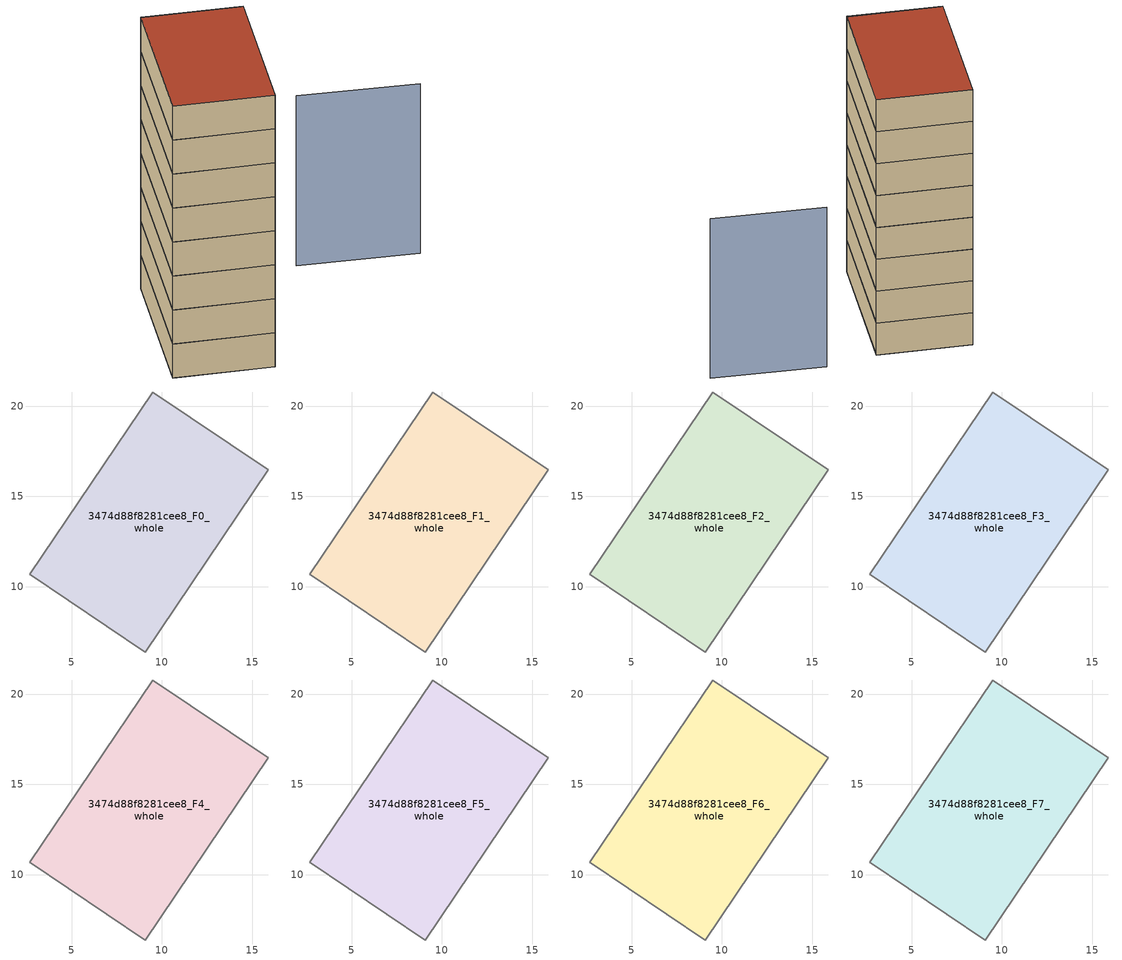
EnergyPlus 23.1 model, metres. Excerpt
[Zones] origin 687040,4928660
3474d88f8281cee8_F0_whole
 floor ground (EU_floor_Construction): 9.08,6.38 15.88,16.47 9.48,20.78 2.69,10.68 z0
 wall adiabatic (EU_wall_Construction): 9.48,20.78 15.88,16.47 9.08,6.38 2.69,10.68 9.48,20.78 z0:3
3474d88f8281cee8_F1_whole
 floor to 3474d88f8281cee8_F0_whole (EU_floor_Construction): 9.08,6.38 15.88,16.47 9.48,20.78 2.69,10.68 z3
 wall adiabatic (EU_wall_Construction): 9.48,20.78 15.88,16.47 9.08,6.38 2.69,10.68 9.48,20.78 z3:6
3474d88f8281cee8_F2_whole
 floor to 3474d88f8281cee8_F1_whole (EU_floor_Construction): 9.08,6.38 15.88,16.47 9.48,20.78 2.69,10.68 z6
 wall adiabatic (EU_wall_Construction): 9.48,20.78 15.88,16.47 9.08,6.38 2.69,10.68 9.48,20.78 z6:9
3474d88f8281cee8_F3_whole
 floor to 3474d88f8281cee8_F2_whole (EU_floor_Construction): 9.08,6.38 15.88,16.47 9.48,20.78 2.69,10.68 z9
 wall adiabatic (EU_wall_Construction): 9.48,20.78 15.88,16.47 9.08,6.38 2.69,10.68 9.48,20.78 z9:12
3474d88f8281cee8_F4_whole
 floor to 3474d88f8281cee8_F3_whole (EU_floor_Construction): 9.08,6.38 15.88,16.47 9.48,20.78 2.69,10.68 z12
 wall adiabatic (EU_wall_Construction): 9.48,20.78 15.88,16.47 9.08,6.38 2.69,10.68 9.48,20.78 z12:15
3474d88f8281cee8_F5_whole
 floor to 3474d88f8281cee8_F4_whole (EU_floor_Construction): 9.08,6.38 15.88,16.47 9.48,20.78 2.69,10.68 z15
 wall adiabatic (EU_wall_Construction): 9.48,20.78 15.88,16.47 9.08,6.38 2.69,10.68 9.48,20.78 z15:18
3474d88f8281cee8_F6_whole
 floor to 3474d88f8281cee8_F5_whole (EU_floor_Construction): 9.08,6.38 15.88,16.47 9.48,20.78 2.69,10.68 z18
 wall adiabatic (EU_wall_Construction): 9.48,20.78 15.88,16.47 9.08,6.38 2.69,10.68 9.48,20.78 z18:21
3474d88f8281cee8_F7_whole
 floor to 3474d88f8281cee8_F6_whole (EU_floor_Construction): 9.08,6.38 15.88,16.47 9.48,20.78 2.69,10.68 z21
 wall adiabatic (EU_wall_Construction): 9.48,20.78 15.88,16.47 9.08,6.38 2.69,10.68 9.48,20.78 z21:24
 roof outside (EU_roof_Construction): 15.88,16.47 9.08,6.38 2.69,10.68 9.48,20.78 z24
shading: 27.41,9.54 19.8,14.87 z0:15
[Building]
EU S2 Campaign: North Axis=0; Terrain=City; Solar Distribution=FullExterior
[Site:Location]
Bologna: Latitude=44.5; Longitude=11.25; Time Zone=1; Elevation=37
[SizingPeriod:WeatherFileDays]
AnnualSizingPeriod: Begin Month=1; Begin Day of Month=1; End Month=12; End Day of Month=31; Day of Week for Start Day=Monday; Use Weather File Daylight Saving Period=No; Use Weather File Rain and Snow Indicators=No
[MATERIAL]
EU_InternalMass_Material: Roughness=MediumRough; Thickness=0.1; Conductivity=1; Density=1800; Specific Heat=900; Thermal Absorptance=0.9; Solar Absorptance=0.7; Visible Absorptance=0.7
[MATERIAL:NOMASS] Roughness=MediumRough; Thermal Absorptance=0.9; Solar Absorptance=0.7; Visible Absorptance=0.7
Name | Thermal Resistance
EU_wall_NoMass | 0.905828
EU_roof_NoMass | 0.37593
EU_floor_NoMass | 0.67114
[CONSTRUCTION]
EU_wall_Construction: EU_wall_NoMass
EU_roof_Construction: EU_roof_NoMass
EU_floor_Construction: EU_floor_NoMass
EU_InternalMass_Construction: EU_InternalMass_Material
[ZONE] Type=1; Multiplier=1; Ceiling Height=autocalculate; Floor Area=autocalculate; Part of Total Floor Area=Yes
Name | Volume
3474d88f8281cee8_F0_whole | 281.123
3474d88f8281cee8_F1_whole; 3474d88f8281cee8_F2_whole; 3474d88f8281cee8_F3_whole; 3474d88f8281cee8_F4_whole; 3474d88f8281cee8_F5_whole; 3474d88f8281cee8_F6_whole; 3474d88f8281cee8_F7_whole | 281.124
[INTERNALMASS] Construction=EU_InternalMass_Construction; Surface Area=93.7081
Name | Zone or ZoneList
3474d88f8281cee8_F0_whole_EU_InternalMass | 3474d88f8281cee8_F0_whole
3474d88f8281cee8_F1_whole_EU_InternalMass | 3474d88f8281cee8_F1_whole
3474d88f8281cee8_F2_whole_EU_InternalMass | 3474d88f8281cee8_F2_whole
3474d88f8281cee8_F3_whole_EU_InternalMass | 3474d88f8281cee8_F3_whole
3474d88f8281cee8_F4_whole_EU_InternalMass | 3474d88f8281cee8_F4_whole
3474d88f8281cee8_F5_whole_EU_InternalMass | 3474d88f8281cee8_F5_whole
3474d88f8281cee8_F6_whole_EU_InternalMass | 3474d88f8281cee8_F6_whole
3474d88f8281cee8_F7_whole_EU_InternalMass | 3474d88f8281cee8_F7_whole
[OTHEREQUIPMENT] Fuel Type=Electricity; Design Level Calculation Method=Watts/Area; Power per Zone Floor Area=1; Fraction Latent=0; Fraction Radiant=0; Fraction Lost=0; Carbon Dioxide Generation Rate=0; EndUse Subcategory=EU_Step8_InternalGains
Name | Zone or ZoneList or Space or SpaceList | Schedule
EU_Step8_InternalGain_3474d88f8281cee8_F0_whole_f000 | 3474d88f8281cee8_F0_whole | EU_Step8_GainSchedule_3474d88f8281cee8_F0_whole_f000
EU_Step8_InternalGain_3474d88f8281cee8_F1_whole_f000 | 3474d88f8281cee8_F1_whole | EU_Step8_GainSchedule_3474d88f8281cee8_F1_whole_f000
EU_Step8_InternalGain_3474d88f8281cee8_F2_whole_f000 | 3474d88f8281cee8_F2_whole | EU_Step8_GainSchedule_3474d88f8281cee8_F2_whole_f000
EU_Step8_InternalGain_3474d88f8281cee8_F3_whole_f000 | 3474d88f8281cee8_F3_whole | EU_Step8_GainSchedule_3474d88f8281cee8_F3_whole_f000
EU_Step8_InternalGain_3474d88f8281cee8_F4_whole_f000 | 3474d88f8281cee8_F4_whole | EU_Step8_GainSchedule_3474d88f8281cee8_F4_whole_f000
EU_Step8_InternalGain_3474d88f8281cee8_F5_whole_f000 | 3474d88f8281cee8_F5_whole | EU_Step8_GainSchedule_3474d88f8281cee8_F5_whole_f000
EU_Step8_InternalGain_3474d88f8281cee8_F6_whole_f000 | 3474d88f8281cee8_F6_whole | EU_Step8_GainSchedule_3474d88f8281cee8_F6_whole_f000
EU_Step8_InternalGain_3474d88f8281cee8_F7_whole_f000 | 3474d88f8281cee8_F7_whole | EU_Step8_GainSchedule_3474d88f8281cee8_F7_whole_f000
[ZONEVENTILATION:DESIGNFLOWRATE] Schedule=EU_AlwaysOn; Design Flow Rate Calculation Method=AirChanges/Hour; Air Changes per Hour=0.73129; Ventilation Type=Natural; Fan Pressure Rise=0; Fan Total Efficiency=1; Constant Term Coefficient=1; Temperature Term Coefficient=0; Velocity Term Coefficient=0; Velocity Squared Term Coefficient=0; Minimum Indoor Temperature=-100; Maximum Indoor Temperature=100; Delta Temperature=-100; Minimum Outdoor Temperature=-100; Maximum Outdoor Temperature=100; Maximum Wind Speed=40
Name | Zone or ZoneList or Space or SpaceList
EU_ConstantAir_3474d88f8281cee8_F0_whole | 3474d88f8281cee8_F0_whole
EU_ConstantAir_3474d88f8281cee8_F1_whole | 3474d88f8281cee8_F1_whole
EU_ConstantAir_3474d88f8281cee8_F2_whole | 3474d88f8281cee8_F2_whole
EU_ConstantAir_3474d88f8281cee8_F3_whole | 3474d88f8281cee8_F3_whole
EU_ConstantAir_3474d88f8281cee8_F4_whole | 3474d88f8281cee8_F4_whole
EU_ConstantAir_3474d88f8281cee8_F5_whole | 3474d88f8281cee8_F5_whole
EU_ConstantAir_3474d88f8281cee8_F6_whole | 3474d88f8281cee8_F6_whole
EU_ConstantAir_3474d88f8281cee8_F7_whole | 3474d88f8281cee8_F7_whole
[HVACTEMPLATE:THERMOSTAT] Constant Heating Setpoint=20; Constant Cooling Setpoint=50
EU_HeatOnly_3474d88f8281cee8_F0_whole; EU_HeatOnly_3474d88f8281cee8_F1_whole; EU_HeatOnly_3474d88f8281cee8_F2_whole; EU_HeatOnly_3474d88f8281cee8_F3_whole; EU_HeatOnly_3474d88f8281cee8_F4_whole; EU_HeatOnly_3474d88f8281cee8_F5_whole; EU_HeatOnly_3474d88f8281cee8_F6_whole; EU_HeatOnly_3474d88f8281cee8_F7_whole
[HVACTEMPLATE:ZONE:IDEALLOADSAIRSYSTEM] System Availability Schedule=EU_AlwaysOn; Maximum Heating Supply Air Temperature=50; Minimum Cooling Supply Air Temperature=13; Maximum Heating Supply Air Humidity Ratio=0.0156; Minimum Cooling Supply Air Humidity Ratio=0.0077; Heating Limit=NoLimit; Cooling Limit=NoLimit; Heating Availability Schedule=EU_AlwaysOn; Cooling Availability Schedule=EU_CoolingOff; Dehumidification Control Type=ConstantSensibleHeatRatio; Cooling Sensible Heat Ratio=0.7; Dehumidification Setpoint=60; Humidification Control Type=None; Humidification Setpoint=30; Outdoor Air Method=None; Outdoor Air Flow Rate per Person=0.00944; Outdoor Air Flow Rate per Zone Floor Area=0; Outdoor Air Flow Rate per Zone=0; Demand Controlled Ventilation Type=None; Outdoor Air Economizer Type=NoEconomizer; Heat Recovery Type=None; Sensible Heat Recovery Effectiveness=0.7; Latent Heat Recovery Effectiveness=0.65
Name | Template Thermostat
3474d88f8281cee8_F0_whole | EU_HeatOnly_3474d88f8281cee8_F0_whole
3474d88f8281cee8_F1_whole | EU_HeatOnly_3474d88f8281cee8_F1_whole
3474d88f8281cee8_F2_whole | EU_HeatOnly_3474d88f8281cee8_F2_whole
3474d88f8281cee8_F3_whole | EU_HeatOnly_3474d88f8281cee8_F3_whole
3474d88f8281cee8_F4_whole | EU_HeatOnly_3474d88f8281cee8_F4_whole
3474d88f8281cee8_F5_whole | EU_HeatOnly_3474d88f8281cee8_F5_whole
3474d88f8281cee8_F6_whole | EU_HeatOnly_3474d88f8281cee8_F6_whole
3474d88f8281cee8_F7_whole | EU_HeatOnly_3474d88f8281cee8_F7_whole
[SIZING:ZONE] Zone Cooling Design Supply Air Temperature Input Method=SupplyAirTemperature; Zone Cooling Design Supply Air Temperature=13; Zone Heating Design Supply Air Temperature Input Method=SupplyAirTemperature; Zone Heating Design Supply Air Temperature=50; Zone Cooling Design Supply Air Humidity Ratio=0.008; Zone Heating Design Supply Air Humidity Ratio=0.008; Cooling Design Air Flow Method=DesignDay; Cooling Design Air Flow Rate=0; Cooling Minimum Air Flow per Zone Floor Area=0.000762; Cooling Minimum Air Flow=0; Cooling Minimum Air Flow Fraction=0.2; Heating Design Air Flow Method=DesignDay; Heating Design Air Flow Rate=0; Heating Maximum Air Flow per Zone Floor Area=0.002032; Heating Maximum Air Flow=0.141576; Heating Maximum Air Flow Fraction=0.3; Account for Dedicated Outdoor Air System=No; Dedicated Outdoor Air System Control Strategy=NeutralSupplyAir; Dedicated Outdoor Air Low Setpoint Temperature for Design=autosize; Dedicated Outdoor Air High Setpoint Temperature for Design=autosize; Zone Load Sizing Method=Sensible Load Only No Latent Load; Zone Latent Cooling Design Supply Air Humidity Ratio Input Method=HumidityRatioDifference; Zone Cooling Design Supply Air Humidity Ratio Difference=0.005; Zone Latent Heating Design Supply Air Humidity Ratio Input Method=HumidityRatioDifference; Zone Humidification Design Supply Air Humidity Ratio Difference=0.005
3474d88f8281cee8_F0_whole; 3474d88f8281cee8_F1_whole; 3474d88f8281cee8_F2_whole; 3474d88f8281cee8_F3_whole; 3474d88f8281cee8_F4_whole; 3474d88f8281cee8_F5_whole; 3474d88f8281cee8_F6_whole; 3474d88f8281cee8_F7_whole
[SCHEDULE:CONSTANT]
Name | Hourly Value
EU_AlwaysOn | 1
EU_CoolingOff | 0
[SCHEDULE:FILE] Column Number=1; Rows to Skip at Top=0; Number of Hours of Data=8760; Column Separator=Comma; Interpolate to Timestep=No; Minutes per Item=60; Adjust Schedule for Daylight Savings=Yes
Name | File
EU_Step8_GainSchedule_3474d88f8281cee8_F0_whole_f000 | ../../schedules/3474d88f8281cee8/3474d88f8281cee8_F0_whole_f000_gain.csv
EU_Step8_GainSchedule_3474d88f8281cee8_F1_whole_f000 | ../../schedules/3474d88f8281cee8/3474d88f8281cee8_F1_whole_f000_gain.csv
EU_Step8_GainSchedule_3474d88f8281cee8_F2_whole_f000 | ../../schedules/3474d88f8281cee8/3474d88f8281cee8_F2_whole_f000_gain.csv
EU_Step8_GainSchedule_3474d88f8281cee8_F3_whole_f000 | ../../schedules/3474d88f8281cee8/3474d88f8281cee8_F3_whole_f000_gain.csv
EU_Step8_GainSchedule_3474d88f8281cee8_F4_whole_f000 | ../../schedules/3474d88f8281cee8/3474d88f8281cee8_F4_whole_f000_gain.csv
EU_Step8_GainSchedule_3474d88f8281cee8_F5_whole_f000 | ../../schedules/3474d88f8281cee8/3474d88f8281cee8_F5_whole_f000_gain.csv
EU_Step8_GainSchedule_3474d88f8281cee8_F6_whole_f000 | ../../schedules/3474d88f8281cee8/3474d88f8281cee8_F6_whole_f000_gain.csv
EU_Step8_GainSchedule_3474d88f8281cee8_F7_whole_f000 | ../../schedules/3474d88f8281cee8/3474d88f8281cee8_F7_whole_f000_gain.csv
